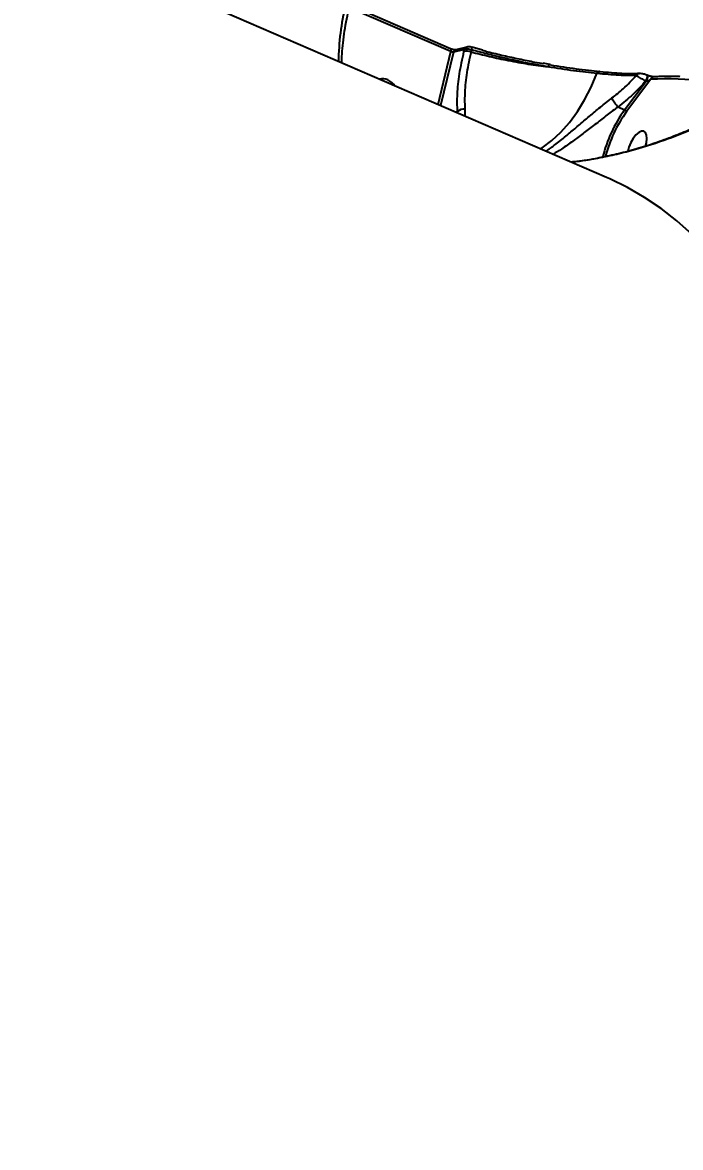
# Model space of a CAD drawing. Header units: millimetres. Extents: x -4153 to 4002, y -5023 to 3197.
# Drawn here: x -10.2 to 160.8, y -1883.7 to -1591.1 of the extents above; entities that cross this region are included whole.
import ezdxf

# ---------------------------------------------------------------- set-up
doc = ezdxf.new("R2010")
doc.units = ezdxf.units.MM
for name, color, linetype in [('DIKOM_ОБЪЕКТ', 7, 'Continuous'), ('DIKOM_РАЗМЕР_ЗОНА', 7, 'Continuous'), ('DIKOM_РАЗМЕР_ОБЪЕКТА', 7, 'Continuous')]:
    doc.layers.add(name, color=color, linetype=linetype)
doc.styles.add('style1', font='arialbd.ttf', dxfattribs={"width": 0.8})
doc.dimstyles.new('1-50', dxfattribs={"dimtxt": 300, "dimasz": 200, "dimexe": 100, "dimexo": 0, "dimgap": 100, "dimtad": 1, "dimtxsty": 'style1', "dimcen": 200, "dimclrd": 7, "dimclre": 7, "dimclrt": 7, "dimadec": 1, "dimazin": 2, "dimtfac": 1, "dimtmove": 0, "dimatfit": 2, "dimfxl": 0, "dimlwd": 25, "dimlwe": 18, "dimarcsym": 0})

# ---------------------------------------------------------------- blocks, each defined once
blk = doc.blocks.new('*D9')
at = {"layer": 'Defpoints', "color": 0, "transparency": 16777216}
for p in [(2370.19, 1747.32), (-2106.31, -2974.61), (1195.51, -2974.61)]:
    blk.add_point(p, dxfattribs=at)
at = {"layer": 'DIKOM_РАЗМЕР_ОБЪЕКТА', "color": 7, "lineweight": 18, "transparency": 16777216}
for p, q in [((2370.19, 1747.32), (-2206.31, 1747.32)), ((1195.51, -2974.61), (-2206.31, -2974.61))]:
    blk.add_line(p, q, dxfattribs=at)
at = {"layer": 'DIKOM_РАЗМЕР_ОБЪЕКТА', "color": 7, "lineweight": 25, "transparency": 16777216}
blk.add_line((-2106.31, 1547.32), (-2106.31, -2774.61), dxfattribs=at)
at = {"layer": 'DIKOM_РАЗМЕР_ОБЪЕКТА', "color": 7, "transparency": 16777216}
for points in [[(-2139.64, 1547.32), (-2072.98, 1547.32), (-2106.31, 1747.32)], [(-2139.64, -2774.61), (-2072.98, -2774.61), (-2106.31, -2974.61)]]:
    blk.add_solid(points, dxfattribs=at)
at = {"layer": 'DIKOM_РАЗМЕР_ОБЪЕКТА', "color": 7, "transparency": 16777216, "insert": (-2359.48, -612.26), "char_height": 300, "attachment_point": 5, "rotation": 90, "style": 'style1'}
blk.add_mtext('{\\fArial|b0|i0|c204|p34;4700}', dxfattribs=at)
blk = doc.blocks.new('*D10')
at = {"layer": 'Defpoints', "color": 0, "transparency": 16777216}
for p in [(4001.69, -909.96), (-3216.31, -1859.46), (4001.69, -4923)]:
    blk.add_point(p, dxfattribs=at)
at = {"layer": 'DIKOM_РАЗМЕР_ЗОНА', "color": 7, "lineweight": 18, "transparency": 16777216}
for p, q in [((4001.69, -909.96), (4001.69, -5023)), ((-3216.31, -1859.46), (-3216.31, -5023))]:
    blk.add_line(p, q, dxfattribs=at)
at = {"layer": 'DIKOM_РАЗМЕР_ЗОНА', "color": 7, "lineweight": 25, "transparency": 16777216}
blk.add_line((-3016.31, -4923), (3801.69, -4923), dxfattribs=at)
at = {"layer": 'DIKOM_РАЗМЕР_ЗОНА', "color": 7, "transparency": 16777216}
for points in [[(-3016.31, -4889.67), (-3016.31, -4956.33), (-3216.31, -4923)], [(3801.69, -4889.67), (3801.69, -4956.33), (4001.69, -4923)]]:
    blk.add_solid(points, dxfattribs=at)
at = {"layer": 'DIKOM_РАЗМЕР_ЗОНА', "color": 7, "transparency": 16777216, "insert": (392.69, -4669.83), "char_height": 300, "attachment_point": 5, "style": 'style1'}
blk.add_mtext('{\\fArial|b0|i0|c204|p34;7200}', dxfattribs=at)
blk = doc.blocks.new('*D11')
at = {"layer": 'Defpoints', "color": 0, "transparency": 16777216}
for p in [(2631.36, 3197.31), (-3702.81, -4429.79), (2071.05, -4429.79)]:
    blk.add_point(p, dxfattribs=at)
at = {"layer": 'DIKOM_РАЗМЕР_ЗОНА', "color": 7, "lineweight": 18, "transparency": 16777216}
for p, q in [((2631.36, 3197.31), (-3802.81, 3197.31)), ((2071.05, -4429.79), (-3802.81, -4429.79))]:
    blk.add_line(p, q, dxfattribs=at)
at = {"layer": 'DIKOM_РАЗМЕР_ЗОНА', "color": 7, "lineweight": 25, "transparency": 16777216}
blk.add_line((-3702.81, 2997.31), (-3702.81, -4229.79), dxfattribs=at)
at = {"layer": 'DIKOM_РАЗМЕР_ЗОНА', "color": 7, "transparency": 16777216}
for points in [[(-3736.14, 2997.31), (-3669.48, 2997.31), (-3702.81, 3197.31)], [(-3736.14, -4229.79), (-3669.48, -4229.79), (-3702.81, -4429.79)]]:
    blk.add_solid(points, dxfattribs=at)
at = {"layer": 'DIKOM_РАЗМЕР_ЗОНА', "color": 7, "transparency": 16777216, "insert": (-3955.98, -616.24), "char_height": 300, "attachment_point": 5, "rotation": 90, "style": 'style1'}
blk.add_mtext('{\\fArial|b0|i0|c204|p34;7600}', dxfattribs=at)
blk = doc.blocks.new('*D12')
at = {"layer": 'Defpoints', "color": 0, "transparency": 16777216}
for p in [(-1688.31, 690.56), (2486.69, 690.56), (-1688.31, -3442.2)]:
    blk.add_point(p, dxfattribs=at)
at = {"layer": 'DIKOM_РАЗМЕР_ОБЪЕКТА', "color": 7, "lineweight": 18, "transparency": 16777216}
for p, q in [((-1688.31, 690.56), (-1688.31, -3542.2)), ((2486.69, 690.56), (2486.69, -3542.2))]:
    blk.add_line(p, q, dxfattribs=at)
at = {"layer": 'DIKOM_РАЗМЕР_ОБЪЕКТА', "color": 7, "lineweight": 25, "transparency": 16777216}
blk.add_line((2286.69, -3442.2), (-1488.31, -3442.2), dxfattribs=at)
at = {"layer": 'DIKOM_РАЗМЕР_ОБЪЕКТА', "color": 7, "transparency": 16777216}
for points in [[(-1488.31, -3408.87), (-1488.31, -3475.54), (-1688.31, -3442.2)], [(2286.69, -3408.87), (2286.69, -3475.54), (2486.69, -3442.2)]]:
    blk.add_solid(points, dxfattribs=at)
at = {"layer": 'DIKOM_РАЗМЕР_ОБЪЕКТА', "color": 7, "transparency": 16777216, "insert": (399.19, -3189.03), "char_height": 300, "attachment_point": 5, "style": 'style1'}
blk.add_mtext('{\\fArial|b0|i0|c204|p34;4175}', dxfattribs=at)

msp = doc.modelspace()

# ---------------------------------------------------------------- linework, layer by layer
at = {"layer": 'DIKOM_ОБЪЕКТ', "color": 7, "linetype": 'Continuous'}
for p, q in [((141.567, -1631.352), (-127.326, -1514.9)), ((101.122, -1598.633), (74.726, -1587.201)), ((101.002, -1597.886), (74.843, -1586.557)), ((105.221, -1597.438), (102.35, -1598.168)), ((109.304, -1598.206), (106.635, -1597.492)), ((97.752, -1612.376), (101.122, -1598.633)), ((101.781, -1598.777), (98.38, -1612.648)), ((104.497, -1598.602), (104.631, -1598.053)), ((106.449, -1598.184), (106.325, -1598.69)), ((126.793, -1601.955), (125.105, -1601.661)), ((146.246, -1613.745), (151.832, -1606.281)), ((153.021, -1605.826), (146.741, -1614.217)), ((151.832, -1606.281), (151.76, -1606.25)), ((151.995, -1604.741), (151.901, -1604.725)), ((152.067, -1604.772), (151.995, -1604.741)), ((102.803, -1614.223), (102.356, -1614.37)), ((102.808, -1614.566), (102.803, -1614.223)), ((104.743, -1613.577), (104.701, -1615.386)), ((144.534, -1613.004), (144.527, -1612.999)), ((144.534, -1613.004), (146.246, -1613.745))]:
    msp.add_line(p, q, dxfattribs=at)
at = {"layer": 'DIKOM_ОБЪЕКТ', "color": 7, "linetype": 'Continuous', "flags": 128}
for points in [[(106.623, -1597.539), (106.623, -1597.537), (106.624, -1597.533)], [(101.122, -1598.633), (101.156, -1598.461), (101.169, -1598.301), (101.161, -1598.16), (101.133, -1598.043), (101.086, -1597.953), (101.021, -1597.895), (101.002, -1597.886)], [(124.396, -1623.915), (124.848, -1623.616), (127.309, -1621.746), (129.662, -1619.54), (131.883, -1617.019), (133.951, -1614.209), (135.846, -1611.136), (137.548, -1607.832), (139.04, -1604.329)], [(139.04, -1604.329), (139.11, -1604.167), (139.198, -1604.025), (139.3, -1603.909), (139.414, -1603.822), (139.534, -1603.768), (139.656, -1603.748), (139.777, -1603.763), (139.892, -1603.813)], [(150.052, -1604.307), (150.069, -1604.306), (150.07, -1604.306)], [(151.76, -1606.25), (151.905, -1606.023), (152.026, -1605.766), (152.112, -1605.501), (152.157, -1605.248), (152.156, -1605.028), (152.11, -1604.86), (152.023, -1604.756), (151.995, -1604.741)], [(151.832, -1606.281), (151.977, -1606.054), (152.098, -1605.797), (152.184, -1605.532), (152.229, -1605.279), (152.228, -1605.06), (152.182, -1604.891), (152.095, -1604.787), (152.07, -1604.774)], [(151.668, -1623.216), (151.887, -1622.345), (152.01, -1621.253), (151.929, -1620.344), (151.648, -1619.69), (151.19, -1619.345), (150.594, -1619.336), (149.906, -1619.665), (149.183, -1620.305), (148.483, -1621.203), (147.864, -1622.288), (147.374, -1623.471), (147.076, -1624.549)], [(163.81, -1646.182), (159.843, -1642.655), (155.718, -1639.444), (151.438, -1636.552), (147.008, -1633.981), (142.432, -1631.733), (141.567, -1631.352)]]:
    msp.add_lwpolyline(points, dxfattribs=at)
at = {"layer": 'DIKOM_ОБЪЕКТ', "color": 7, "linetype": 'Continuous'}
for centre, radius, start, end in [((130.915, -1601.309), 59.012, 165.53453, 179.87617), ((105.439, -1598.237), 0.828, 105.82886, 167.14509), ((47.781, -1582.011), 60.856, 344.58809, 345.21723), ((136.819, -1730.663), 136.461, 103.64316, 104.87778), ((102.585, -1598.957), 0.823, 106.55668, 167.3852), ((105.236, -1602.275), 3.747, 73.1072, 101.38338), ((127.147, -1602.714), 0.8, 116.4921, 171.84254), ((126.807, -1602.172), 0.174, 41.75627, 95.57253), ((83.302, -1609.165), 3.464, 66.04114, 102.77923), ((82.779, -1610.216), 4.637, 35.41315, 65.41869), ((150.116, -1605.159), 0.854, 94.31213, 161.00417), ((153.874, -1606.068), 0.886, 94.38271, 164.16576), ((157.289, -1695.275), 89.551, 74.5124, 92.73167), ((104.499, -1616.081), 2.516, 84.42913, 132.39853), ((175.284, -1634.702), 35.811, 144.18105, 166.14279), ((174.939, -1634.554), 34.767, 144.1987, 165.66363)]:
    msp.add_arc(centre, radius, start, end, dxfattribs=at)
for points, knots in [([(72.774, -1601.559), (72.774, -1601.47), (72.765, -1600.496), (72.86, -1598.52), (73.133, -1595.583), (73.588, -1592.505), (74.118, -1589.757), (74.528, -1588.031), (74.681, -1587.385)], [0, 0, 0, 0, 0.0214372, 0.2333911, 0.4458947, 0.65898, 0.8725592, 1, 1, 1, 1]), ([(106.623, -1597.537), (106.446, -1597.495), (106.05, -1597.401), (105.589, -1597.356), (105.309, -1597.437), (105.218, -1597.462)], [0, 0, 0, 0, 0.3536403, 0.7918104, 1, 1, 1, 1]), ([(102.358, -1598.166), (102.359, -1598.166), (102.368, -1598.163), (102.331, -1598.171), (102.245, -1598.173), (102.067, -1598.165), (101.807, -1598.129), (101.483, -1598.056), (101.191, -1597.966), (101.054, -1597.905), (101.008, -1597.885)], [0, 0, 0, 0, 0.00586, 0.0949591, 0.2005932, 0.3369655, 0.500597, 0.6918076, 0.8976892, 1, 1, 1, 1]), ([(101.781, -1598.777), (101.749, -1598.779), (101.685, -1598.782), (101.54, -1598.762), (101.379, -1598.724), (101.233, -1598.679), (101.154, -1598.646), (101.122, -1598.633)], [0, 0, 0, 0, 0.2155483, 0.4307534, 0.645324, 0.8596243, 1, 1, 1, 1]), ([(102.803, -1614.223), (102.765, -1612.736), (102.686, -1609.674), (103.231, -1604.394), (104.071, -1600.551), (104.497, -1598.602)], [0, 0, 0, 0, 0.3175105, 0.6539195, 1, 1, 1, 1]), ([(106.449, -1598.184), (106.392, -1598.169), (106.117, -1598.1), (105.624, -1598.014), (105.032, -1597.977), (104.765, -1598.027), (104.631, -1598.053)], [0, 0, 0, 0, 0.0806236, 0.3870875, 0.6935762, 1, 1, 1, 1]), ([(106.325, -1598.69), (105.929, -1600.497), (105.125, -1604.164), (104.687, -1608.714), (104.644, -1611.798), (104.721, -1613.18), (104.743, -1613.577)], [0, 0, 0, 0, 0.3362279, 0.6822324, 0.9087859, 1, 1, 1, 1]), ([(106.325, -1598.69), (107.932, -1599.096), (111.163, -1599.914), (116.154, -1600.973), (121.267, -1601.909), (124.652, -1602.369), (126.355, -1602.6)], [0, 0, 0, 0, 0.2373905, 0.477162, 0.7370168, 1, 1, 1, 1]), ([(126.355, -1602.6), (123.809, -1602.137), (119.952, -1601.436), (114.575, -1600.244), (110.493, -1599.267), (107.784, -1598.541), (106.449, -1598.184)], [0, 0, 0, 0, 0.3951641, 0.5986715, 0.8021765, 1, 1, 1, 1]), ([(109.3, -1598.276), (109.767, -1598.399), (111.597, -1598.884), (114.792, -1599.638), (118.881, -1600.539), (122.373, -1601.243), (124.458, -1601.612), (125.215, -1601.746)], [0, 0, 0, 0, 0.0866093, 0.3392491, 0.5918937, 0.8518949, 1, 1, 1, 1]), ([(139.04, -1604.329), (137.09, -1604.119), (133.143, -1603.695), (128.635, -1602.968), (126.355, -1602.6)], [0, 0, 0, 0, 0.49414612, 1, 1, 1, 1]), ([(126.937, -1602.056), (129.213, -1602.422), (133.818, -1603.162), (137.852, -1603.595), (139.892, -1603.813)], [0, 0, 0, 0, 0.4941746, 1, 1, 1, 1]), ([(149.308, -1604.881), (147.844, -1604.867), (144.878, -1604.839), (141.002, -1604.5), (139.04, -1604.329)], [0, 0, 0, 0, 0.4937617, 1, 1, 1, 1]), ([(139.892, -1603.813), (141.852, -1603.985), (145.617, -1604.315), (148.503, -1604.345), (149.887, -1604.36)], [0, 0, 0, 0, 0.52057365, 1, 1, 1, 1]), ([(142.94, -1610.687), (143.942, -1609.896), (146.237, -1608.083), (148.201, -1606.035), (149.308, -1604.881)], [0, 0, 0, 0, 0.4365581, 1, 1, 1, 1]), ([(151.76, -1606.25), (150.669, -1607.441), (148.473, -1609.838), (145.853, -1611.944), (144.534, -1613.004)], [0, 0, 0, 0, 0.4967436, 1, 1, 1, 1]), ([(151.76, -1606.25), (151.579, -1606.162), (151.218, -1605.985), (150.628, -1605.674), (150.069, -1605.36), (149.602, -1605.079), (149.4, -1604.943), (149.308, -1604.881)], [0, 0, 0, 0, 0.1951456, 0.3899258, 0.5934387, 0.8140541, 1, 1, 1, 1]), ([(150.053, -1604.316), (150.052, -1604.316), (149.918, -1604.331), (149.762, -1604.322), (149.608, -1604.312)], [0, 0, 0, 0, 0.0053307, 1, 1, 1, 1]), ([(151.835, -1604.682), (151.762, -1604.652), (151.546, -1604.565), (151.135, -1604.451), (150.616, -1604.344), (150.279, -1604.299), (150.084, -1604.308), (150.07, -1604.308)], [0, 0, 0, 0, 0.119295, 0.3529818, 0.6126737, 0.9717013, 1, 1, 1, 1]), ([(153.021, -1605.826), (152.937, -1605.89), (152.759, -1606.024), (152.469, -1606.18), (152.199, -1606.28), (152.013, -1606.309), (151.898, -1606.303), (151.854, -1606.288), (151.832, -1606.281)], [0, 0, 0, 0, 0.2758565, 0.5811451, 0.7840187, 0.9045601, 0.9531417, 1, 1, 1, 1]), ([(153.801, -1605.183), (153.783, -1605.184), (153.733, -1605.186), (153.507, -1605.169), (153.15, -1605.109), (152.731, -1605.006), (152.388, -1604.898), (152.167, -1604.816), (152.086, -1604.779), (152.071, -1604.772)], [0, 0, 0, 0, 0.10050313, 0.28310111, 0.52487276, 0.71346393, 0.857322, 0.97313086, 1, 1, 1, 1]), ([(160.601, -1605.143), (160.488, -1605.137), (158.692, -1605.041), (156.414, -1605.091), (154.244, -1605.168), (153.806, -1605.184)], [0, 0, 0, 0, 0.0511846, 0.8084676, 1, 1, 1, 1]), ([(182.001, -1608.867), (180.244, -1610.046), (176.73, -1612.404), (170.819, -1615.651), (164.463, -1618.671), (157.068, -1621.63), (150.059, -1623.887), (143.623, -1625.528), (138.496, -1626.544), (134.728, -1627.175), (132.603, -1627.341), (132.352, -1627.361)], [0, 0, 0, 0, 0.1357673, 0.2715394, 0.4102383, 0.5489238, 0.7213908, 0.8089492, 0.8964846, 0.9877891, 1, 1, 1, 1]), ([(182.011, -1608.44), (181.5, -1608.814), (179.845, -1610.025), (176.76, -1611.975), (172.753, -1614.302), (168.425, -1616.549), (163.997, -1618.623), (159.422, -1620.537), (154.811, -1622.243), (150.062, -1623.767), (145.343, -1625.053), (140.888, -1626.071), (136.794, -1626.82), (134.065, -1627.247), (132.635, -1627.38), (132.438, -1627.398)], [0, 0, 0, 0, 0.0412213, 0.1336011, 0.2280542, 0.3245644, 0.4231421, 0.5114322, 0.6050421, 0.6944686, 0.7799636, 0.8622441, 0.9296995, 0.9903144, 1, 1, 1, 1]), ([(125.827, -1624.535), (126.581, -1624.001), (128.189, -1622.862), (130.818, -1620.746), (133.583, -1618.431), (136.343, -1616.083), (139.209, -1613.669), (141.433, -1611.857), (142.663, -1610.901), (142.94, -1610.687)], [0, 0, 0, 0, 0.1604403, 0.3418288, 0.4947929, 0.6476368, 0.8016159, 0.9554523, 1, 1, 1, 1]), ([(144.527, -1612.999), (144.383, -1612.861), (144.094, -1612.583), (143.662, -1612.046), (143.294, -1611.494), (143.062, -1611.046), (142.97, -1610.794), (142.944, -1610.701), (142.94, -1610.687)], [0, 0, 0, 0, 0.2120143, 0.4240466, 0.6361086, 0.8481293, 0.9764249, 1, 1, 1, 1]), ([(144.527, -1612.999), (144.527, -1613), (144.334, -1613.193), (143.087, -1613.95), (141.029, -1615.667), (138.158, -1617.843), (135.407, -1619.983), (132.6, -1622.075), (129.974, -1623.925), (128.358, -1624.887), (127.635, -1625.318)], [0, 0, 0, 0, 0.0000603, 0.0366909, 0.1916994, 0.3468769, 0.5030064, 0.6592748, 0.8473747, 1, 1, 1, 1]), ([(146.741, -1614.217), (146.739, -1614.21), (146.733, -1614.188), (146.705, -1614.129), (146.641, -1614.034), (146.525, -1613.919), (146.388, -1613.815), (146.293, -1613.768), (146.246, -1613.745)], [0, 0, 0, 0, 0.0458582, 0.1414738, 0.3560295, 0.5707869, 0.7853982, 1, 1, 1, 1]), ([(233.031, -1637.158), (233.051, -1637.176), (235.716, -1639.653), (240.466, -1645.662), (247.203, -1655.202), (253.193, -1665.974), (258.509, -1677.797), (263.131, -1690.679), (267.055, -1704.558), (270.265, -1719.371), (272.744, -1735.048), (274.477, -1751.55), (275.446, -1768.865), (275.666, -1786.949), (275.142, -1805.737), (273.878, -1825.142), (271.878, -1845.075), (269.142, -1865.477), (265.66, -1886.323), (261.452, -1907.571), (256.539, -1929.151), (250.943, -1950.962), (244.69, -1972.902), (237.794, -1994.904), (230.253, -2016.932), (222.093, -2038.949), (213.343, -2060.887), (204.047, -2082.644), (194.247, -2104.118), (184.446, -2124.254), (174.728, -2143.084), (165.17, -2160.657), (155.294, -2177.896), (145.144, -2194.726), (134.813, -2210.998), (124.327, -2226.67), (114.827, -2240.2), (108.765, -2248.379), (106.294, -2251.711)], [0, 0, 0, 0, 0.0002169, 0.0300512, 0.0598378, 0.0895308, 0.1192237, 0.1490104, 0.1788447, 0.2086791, 0.2384656, 0.2681586, 0.2978513, 0.3276374, 0.3574714, 0.3873053, 0.4170915, 0.4467843, 0.476477, 0.5062637, 0.5360977, 0.565932, 0.5957182, 0.6254114, 0.655104, 0.6848907, 0.7147246, 0.7445589, 0.7743451, 0.8040381, 0.829572, 0.8552417, 0.8809418, 0.9066416, 0.9323112, 0.9574958, 0.9826808, 1, 1, 1, 1])]:
    msp.add_open_spline(points, degree=3, knots=knots, dxfattribs=at)

# ---------------------------------------------------------------- dimensions: what is measured, and where the dimension line sits
at = {"layer": 'DIKOM_РАЗМЕР_ЗОНА'}
dim = msp.add_linear_dim(base=(-3702.81, -4429.789), p1=(2631.356, 3197.305), p2=(2071.052, -4429.789), angle=90, text='{\\fArial|b0|i0|c204|p34;7600}', dimstyle='1-50', dxfattribs=at)
dim.commit()
dim.dimension.update_dxf_attribs({"geometry": '*D11', "text_midpoint": (-3702.81, -616.242), "dimtype": 160})
dim = msp.add_linear_dim(base=(4001.69, -4923), p1=(-3216.31, -1859.463), p2=(4001.69, -909.963), text='{\\fArial|b0|i0|c204|p34;7200}', dimstyle='1-50', dxfattribs=at)
dim.commit()
dim.dimension.update_dxf_attribs({"geometry": '*D10', "text_midpoint": (392.69, -4923), "dimtype": 160})
at = {"layer": 'DIKOM_РАЗМЕР_ОБЪЕКТА'}
dim = msp.add_linear_dim(base=(-2106.31, -2974.611), p1=(2370.191, 1747.316), p2=(1195.51, -2974.611), angle=90, text='{\\fArial|b0|i0|c204|p34;4700}', dimstyle='1-50', dxfattribs=at)
dim.commit()
dim.dimension.update_dxf_attribs({"geometry": '*D9', "text_midpoint": (-2106.31, -612.262), "dimtype": 160})
dim = msp.add_linear_dim(base=(-1688.31, -3442.202), p1=(2486.69, 690.555), p2=(-1688.31, 690.555), text='{\\fArial|b0|i0|c204|p34;<>}', dimstyle='1-50', dxfattribs=at)
dim.commit()
dim.dimension.update_dxf_attribs({"geometry": '*D12', "text_midpoint": (399.19, -3442.202), "dimtype": 160})

doc.saveas('drawing.dxf')
